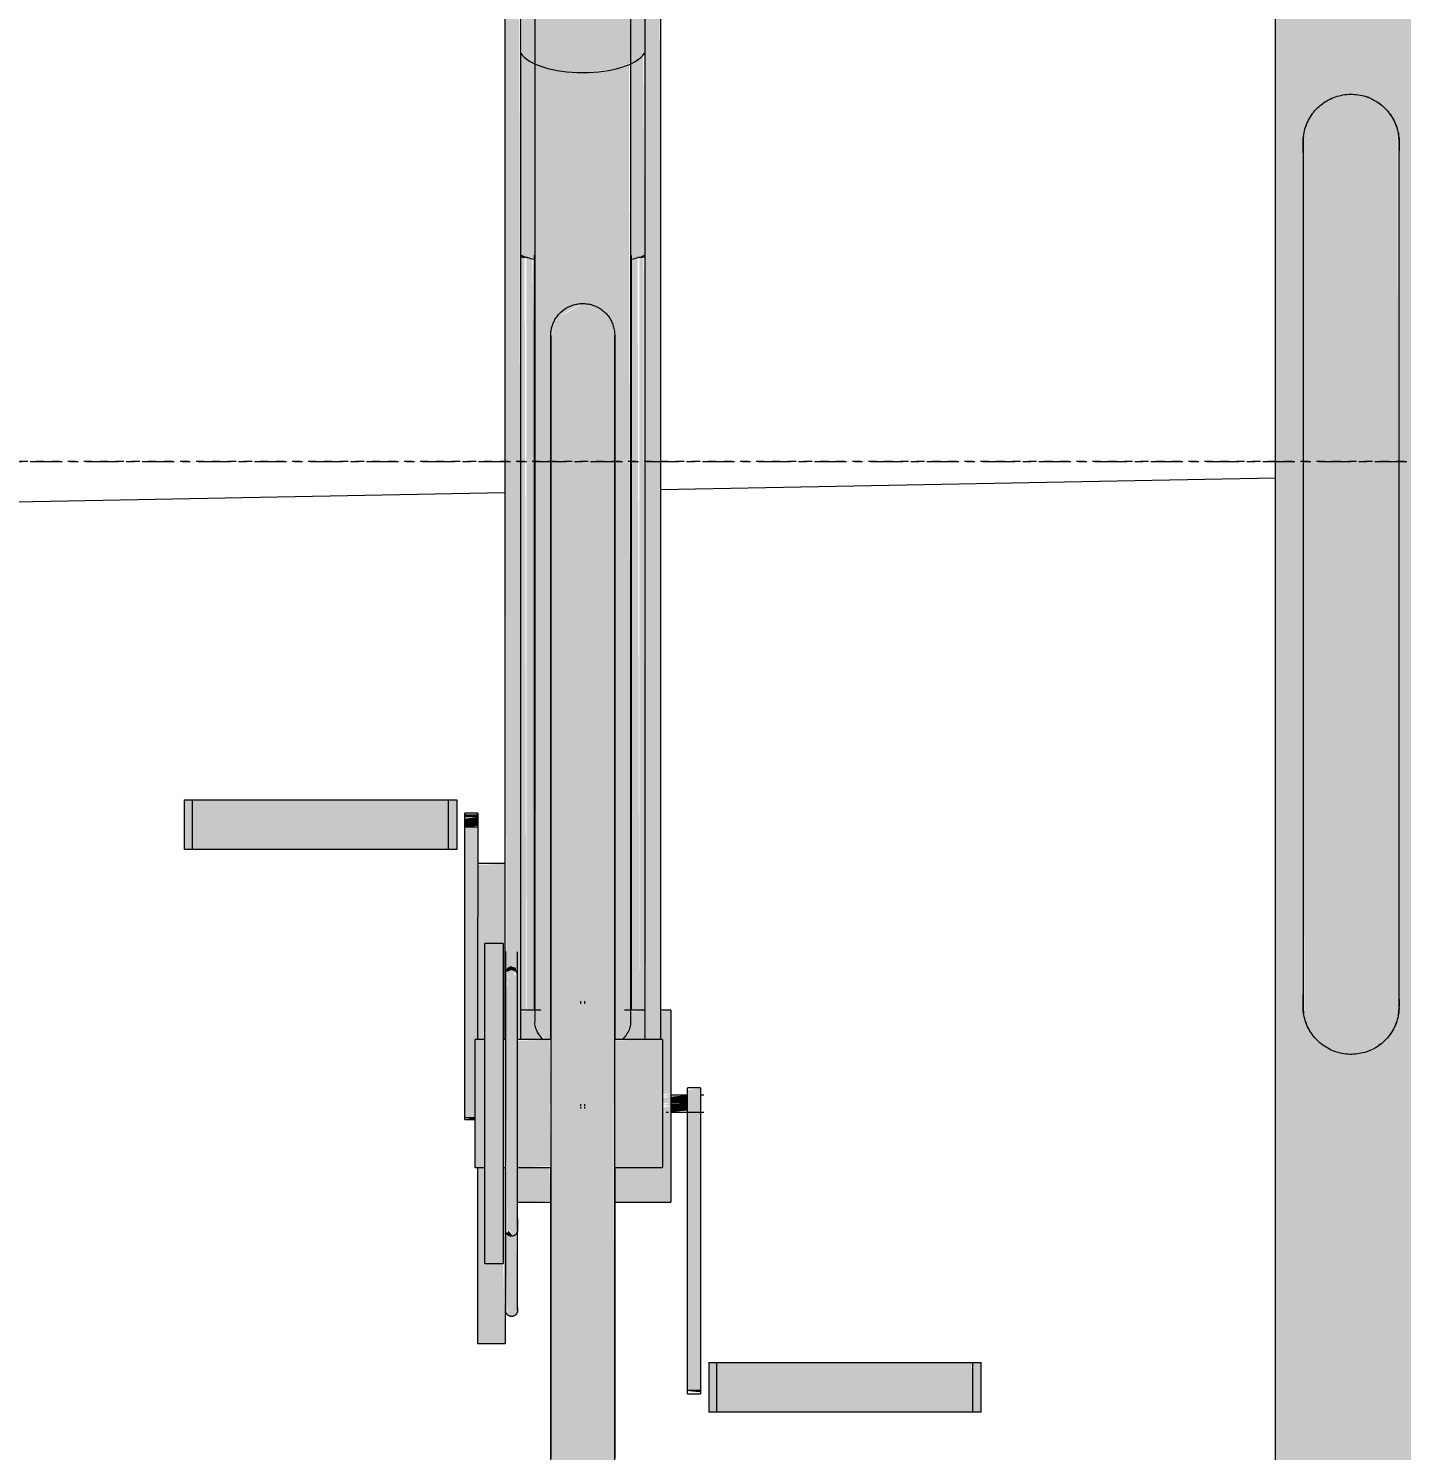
# Model space of a CAD drawing. Header units: inches. Extents: x -1460 to -268, y -77 to 274.
# Drawn here: x -1326.27 to -1304.82, y -15.45 to 6.76 of the extents above; entities that cross this region are included whole.
import ezdxf

# ---------------------------------------------------------------- set-up
doc = ezdxf.new("R2010")
doc.units = ezdxf.units.IN
doc.header["$MEASUREMENT"] = 0
doc.linetypes.add('Aligning Line 1_8_', pattern=[0.25, 0.125, -0.125])
doc.linetypes.add('Grid Line 1_2_', pattern=[0.875, 0.5, -0.125, 0.125, -0.125])
for name, color, linetype, lineweight in [('A-ANNO-DIMS', 211, 'Continuous', 9), ('A-ANNO-DIMS-64', 211, 'Continuous', 9), ('A-FLOR-LEVL-1', 51, 'Grid Line 1_2_', 9), ('C-TOPO', 7, 'Continuous', 9), ('G-ANNO-SYMB', 111, 'Aligning Line 1_8_', 9), ('L-SITE', 91, 'Continuous', 9), ('Q-SPCQ', 91, 'Continuous', 9)]:
    doc.layers.add(name, color=color, linetype=linetype, lineweight=lineweight)
doc.styles.add('Century Gothic', font='ufonts.com_century-gothic.ttf', dxfattribs={"height": 6})
doc.dimstyles.new('OD_-__1___Tolerance', dxfattribs={"dimscale": 12, "dimtxt": 6.26501, "dimasz": 0.666667, "dimexe": 0.5, "dimexo": 0.333333, "dimgap": 0.333333, "dimtad": 1, "dimdec": 0, "dimzin": 1, "dimdsep": 46, "dimlunit": 4, "dimtxsty": 'Century Gothic', "dimblk1": 'OBLIQUE', "dimblk2": 'OBLIQUE', "dimsah": 1, "dimcen": 0.09, "dimdle": 0.5, "dimazin": 0, "dimtfac": 1, "dimtdec": 4, "dimtix": 1, "dimtmove": 0, "dimatfit": 3, "dimfxl": 1, "dimtvp": 1, "dimtfill": 1, "dimfrac": 2, "dimtolj": 1, "dimtzin": 0, "dimarcsym": 2})

# ---------------------------------------------------------------- blocks, each defined once
blk = doc.blocks.new('BIKE_HITCH - In Ground-777502-Elevation - North')
at = {"layer": 'L-SITE'}
for points in [[(-1305.613, -21.643), (-1305.613, -9.264), (-1305.88, -9.21), (-1306.058, -9.118), (-1306.267, -8.874), (-1306.329, -8.725), (-1306.348, -8.603), (-1306.351, -8.44), (-1306.363, -8.057), (-1306.344, 5.153), (-1306.219, 5.428), (-1305.967, 5.644), (-1305.824, 5.702), (-1305.69, 5.727), (-1305.613, 5.736), (-1305.613, 12.336), (-1306.8, 12.336), (-1306.79, -21.592), (-1306.641, -21.616), (-1305.725, -21.643)], [(-1305.613, -21.643), (-1304.555, -21.615), (-1304.425, -21.592), (-1304.425, 12.336), (-1305.613, 12.336), (-1305.613, 5.736), (-1305.328, 5.673), (-1305.155, 5.577), (-1304.956, 5.343), (-1304.878, 5.08), (-1304.863, 4.986), (-1304.888, -8.708), (-1305.032, -8.981), (-1305.238, -9.164), (-1305.503, -9.25), (-1305.613, -9.264), (-1305.613, -16.944)], [(-1305.613, -9.264), (-1305.419, -9.238), (-1305.173, -9.114), (-1305.052, -9.005), (-1304.936, -8.824), (-1304.888, -8.708), (-1304.863, -7.61), (-1304.888, 5.18), (-1304.963, 5.361), (-1305.082, 5.516), (-1305.238, 5.635), (-1305.467, 5.717), (-1305.693, 5.727), (-1305.858, 5.69), (-1305.938, 5.662), (-1306.128, 5.525), (-1306.268, 5.343), (-1306.289, 5.311), (-1306.344, 5.153), (-1306.363, 4.756), (-1306.344, -8.681), (-1306.267, -8.874), (-1306.127, -9.054), (-1306.08, -9.1), (-1305.85, -9.221), (-1305.668, -9.258)]]:
    blk.add_hatch(color=256, dxfattribs=at).paths.add_polyline_path(points, flags=0)
for p, q in [((-1306.8, 12.336), (-1306.8, -21.637)), ((-1306.8, 12.336), (-1305.613, 12.336)), ((-1305.613, 12.336), (-1304.425, 12.336)), ((-1304.425, -21.64), (-1304.425, 12.336))]:
    blk.add_line(p, q, dxfattribs=at)
at = {"layer": 'L-SITE', "flags": 128}
for points in [[(-1306.363, 4.986), (-1306.362, 5.016), (-1306.36, 5.046), (-1306.357, 5.076), (-1306.353, 5.105), (-1306.348, 5.135), (-1306.341, 5.164), (-1306.334, 5.193), (-1306.325, 5.222), (-1306.315, 5.25), (-1306.304, 5.278), (-1306.291, 5.305), (-1306.278, 5.332), (-1306.264, 5.359), (-1306.248, 5.384), (-1306.232, 5.409), (-1306.214, 5.434), (-1306.196, 5.458), (-1306.177, 5.48), (-1306.156, 5.503), (-1306.135, 5.524), (-1306.113, 5.544), (-1306.091, 5.564), (-1306.067, 5.583), (-1306.043, 5.6), (-1306.018, 5.617), (-1305.992, 5.633), (-1305.966, 5.647), (-1305.94, 5.661), (-1305.912, 5.674), (-1305.885, 5.685), (-1305.856, 5.695), (-1305.828, 5.704), (-1305.799, 5.712), (-1305.77, 5.719), (-1305.74, 5.725), (-1305.711, 5.73), (-1305.681, 5.733), (-1305.651, 5.735), (-1305.621, 5.736), (-1305.591, 5.736), (-1305.561, 5.734), (-1305.531, 5.731), (-1305.501, 5.728), (-1305.472, 5.723), (-1305.442, 5.716), (-1305.413, 5.709), (-1305.385, 5.7), (-1305.356, 5.691), (-1305.328, 5.68), (-1305.301, 5.668), (-1305.274, 5.655), (-1305.247, 5.641), (-1305.221, 5.626), (-1305.196, 5.609), (-1305.171, 5.592), (-1305.148, 5.574), (-1305.124, 5.555), (-1305.102, 5.535), (-1305.08, 5.514), (-1305.06, 5.493), (-1305.04, 5.47), (-1305.021, 5.447), (-1305.003, 5.423), (-1304.986, 5.398), (-1304.97, 5.373), (-1304.955, 5.347), (-1304.941, 5.32), (-1304.928, 5.293), (-1304.917, 5.265), (-1304.906, 5.237), (-1304.897, 5.209), (-1304.888, 5.18), (-1304.881, 5.151), (-1304.875, 5.121), (-1304.87, 5.092), (-1304.867, 5.062), (-1304.864, 5.032), (-1304.863, 5.002), (-1304.863, 4.986)], [(-1306.363, 4.821), (-1306.363, 4.875), (-1306.363, 4.918), (-1306.363, 4.951), (-1306.363, 4.973), (-1306.363, 4.984), (-1306.363, 4.986)], [(-1306.363, 4.986), (-1306.363, 4.981), (-1306.363, 4.964), (-1306.363, 4.937), (-1306.363, 4.9), (-1306.363, 4.851), (-1306.363, 4.792), (-1306.363, 4.723), (-1306.363, 4.643), (-1306.363, 4.553), (-1306.363, 4.453), (-1306.363, 4.343), (-1306.363, 4.223), (-1306.363, 4.094), (-1306.363, 3.955), (-1306.363, 3.807), (-1306.363, 3.65), (-1306.363, 3.485), (-1306.363, 3.311), (-1306.363, 3.129), (-1306.363, 2.939), (-1306.363, 2.741), (-1306.363, 2.537), (-1306.363, 2.325), (-1306.363, 2.107), (-1306.363, 1.883), (-1306.363, 1.653), (-1306.363, 1.417), (-1306.363, 1.177), (-1306.363, 0.931), (-1306.363, 0.682), (-1306.363, 0.428), (-1306.363, 0.171), (-1306.363, -0.089), (-1306.363, -0.352), (-1306.363, -0.617), (-1306.363, -0.884), (-1306.363, -1.152), (-1306.363, -1.421), (-1306.363, -1.691), (-1306.363, -1.961), (-1306.363, -2.231), (-1306.363, -2.5), (-1306.363, -2.767), (-1306.363, -3.034), (-1306.363, -3.298), (-1306.363, -3.559), (-1306.363, -3.818), (-1306.363, -4.074), (-1306.363, -4.325), (-1306.363, -4.573), (-1306.363, -4.816), (-1306.363, -5.055), (-1306.363, -5.288), (-1306.363, -5.515), (-1306.363, -5.736), (-1306.363, -5.951), (-1306.363, -6.16), (-1306.363, -6.361), (-1306.363, -6.555), (-1306.363, -6.741), (-1306.363, -6.92), (-1306.363, -7.09), (-1306.363, -7.251), (-1306.363, -7.404), (-1306.363, -7.548), (-1306.363, -7.683), (-1306.363, -7.808), (-1306.363, -7.923), (-1306.363, -8.029), (-1306.363, -8.124), (-1306.363, -8.209), (-1306.363, -8.284), (-1306.363, -8.349), (-1306.363, -8.403), (-1306.363, -8.446), (-1306.363, -8.479), (-1306.363, -8.501), (-1306.363, -8.512), (-1306.363, -8.514)], [(-1304.863, 4.986), (-1304.863, 4.981), (-1304.863, 4.964), (-1304.863, 4.937), (-1304.863, 4.9), (-1304.863, 4.851)], [(-1304.863, -8.514), (-1304.863, -8.509), (-1304.863, -8.492), (-1304.863, -8.466), (-1304.863, -8.428), (-1304.863, -8.379), (-1304.863, -8.321), (-1304.863, -8.251), (-1304.863, -8.171), (-1304.863, -8.081), (-1304.863, -7.981), (-1304.863, -7.871), (-1304.863, -7.751), (-1304.863, -7.622), (-1304.863, -7.483), (-1304.863, -7.335), (-1304.863, -7.178), (-1304.863, -7.013), (-1304.863, -6.839), (-1304.863, -6.657), (-1304.863, -6.467), (-1304.863, -6.269), (-1304.863, -6.065), (-1304.863, -5.853), (-1304.863, -5.635), (-1304.863, -5.411), (-1304.863, -5.181), (-1304.863, -4.946), (-1304.863, -4.705), (-1304.863, -4.46), (-1304.863, -4.21), (-1304.863, -3.956), (-1304.863, -3.699), (-1304.863, -3.439), (-1304.863, -3.176), (-1304.863, -2.911), (-1304.863, -2.644), (-1304.863, -2.376), (-1304.863, -2.107), (-1304.863, -1.837), (-1304.863, -1.567), (-1304.863, -1.297), (-1304.863, -1.028), (-1304.863, -0.761), (-1304.863, -0.495), (-1304.863, -0.23), (-1304.863, 0.031), (-1304.863, 0.29), (-1304.863, 0.545), (-1304.863, 0.797), (-1304.863, 1.045), (-1304.863, 1.288), (-1304.863, 1.526), (-1304.863, 1.76), (-1304.863, 1.987), (-1304.863, 2.208), (-1304.863, 2.423), (-1304.863, 2.632), (-1304.863, 2.833), (-1304.863, 3.027), (-1304.863, 3.213), (-1304.863, 3.392), (-1304.863, 3.562), (-1304.863, 3.723), (-1304.863, 3.876), (-1304.863, 4.02), (-1304.863, 4.154), (-1304.863, 4.28), (-1304.863, 4.395), (-1304.863, 4.5), (-1304.863, 4.596), (-1304.863, 4.681), (-1304.863, 4.756), (-1304.863, 4.821), (-1304.863, 4.875), (-1304.863, 4.918), (-1304.863, 4.951), (-1304.863, 4.973), (-1304.863, 4.984), (-1304.863, 4.986)], [(-1306.363, -8.514), (-1306.363, -8.509), (-1306.363, -8.492), (-1306.363, -8.466), (-1306.363, -8.428), (-1306.363, -8.379), (-1306.363, -8.321)], [(-1304.863, -8.403), (-1304.863, -8.446), (-1304.863, -8.479), (-1304.863, -8.501), (-1304.863, -8.512), (-1304.863, -8.514)], [(-1304.863, -8.544), (-1304.865, -8.574), (-1304.868, -8.604), (-1304.872, -8.634), (-1304.878, -8.663), (-1304.884, -8.692), (-1304.892, -8.721), (-1304.901, -8.75), (-1304.911, -8.778), (-1304.922, -8.806), (-1304.934, -8.834), (-1304.948, -8.86), (-1304.962, -8.887), (-1304.977, -8.912), (-1304.994, -8.938), (-1305.011, -8.962), (-1305.03, -8.986), (-1305.049, -9.009), (-1305.069, -9.031), (-1305.09, -9.052), (-1305.112, -9.073), (-1305.135, -9.092), (-1305.158, -9.111), (-1305.183, -9.128), (-1305.208, -9.145), (-1305.233, -9.161), (-1305.259, -9.176), (-1305.286, -9.189), (-1305.313, -9.202), (-1305.341, -9.213), (-1305.369, -9.223), (-1305.398, -9.233), (-1305.427, -9.241), (-1305.456, -9.247), (-1305.485, -9.253), (-1305.515, -9.258), (-1305.545, -9.261), (-1305.575, -9.263), (-1305.605, -9.264), (-1305.635, -9.264), (-1305.665, -9.262), (-1305.695, -9.26), (-1305.724, -9.256), (-1305.754, -9.251), (-1305.783, -9.244), (-1305.812, -9.237), (-1305.841, -9.228), (-1305.869, -9.219), (-1305.897, -9.208), (-1305.925, -9.196), (-1305.952, -9.183), (-1305.978, -9.169), (-1306.004, -9.154), (-1306.03, -9.138), (-1306.054, -9.12), (-1306.078, -9.102), (-1306.101, -9.083), (-1306.124, -9.063), (-1306.145, -9.042), (-1306.166, -9.021), (-1306.186, -8.998), (-1306.205, -8.975), (-1306.223, -8.951), (-1306.239, -8.926), (-1306.255, -8.901), (-1306.27, -8.875), (-1306.284, -8.848), (-1306.297, -8.821), (-1306.309, -8.793), (-1306.319, -8.765), (-1306.329, -8.737), (-1306.337, -8.708), (-1306.344, -8.679), (-1306.35, -8.649), (-1306.355, -8.62), (-1306.359, -8.59), (-1306.361, -8.56), (-1306.363, -8.53), (-1306.363, -8.514)]]:
    blk.add_lwpolyline(points, dxfattribs=at)
at = {"layer": 'L-SITE'}
for points in [[(-1305.325, 5.679), (-1305.342, 5.685), (-1305.358, 5.692), (-1305.376, 5.697)], [(-1306.313, 5.255), (-1306.317, 5.244), (-1306.321, 5.234), (-1306.324, 5.223)], [(-1304.901, 5.223), (-1304.907, 5.24), (-1304.913, 5.257), (-1304.92, 5.274)], [(-1306.357, 5.078), (-1306.361, 5.048), (-1306.363, 5.017), (-1306.363, 4.986)], [(-1306.363, 4.986), (-1306.363, 4.969), (-1306.362, 4.953), (-1306.361, 4.936)], [(-1306.359, -8.438), (-1306.362, -8.463), (-1306.363, -8.489), (-1306.363, -8.514)], [(-1306.363, -8.514), (-1306.363, -8.551), (-1306.36, -8.589), (-1306.355, -8.625)], [(-1306.324, -8.751), (-1306.321, -8.762), (-1306.317, -8.772), (-1306.313, -8.783)], [(-1304.92, -8.802), (-1304.913, -8.786), (-1304.907, -8.768), (-1304.901, -8.751)], [(-1305.375, -9.225), (-1305.358, -9.22), (-1305.341, -9.213), (-1305.325, -9.206)]]:
    blk.add_open_spline(points, degree=3, dxfattribs=at)
for points, knots in [([(-1305.131, 5.56), (-1305.136, 5.565), (-1305.148, 5.575), (-1305.168, 5.59), (-1305.186, 5.603), (-1305.196, 5.609), (-1305.197, 5.61)], [0.55853713, 0.55853713, 0.55853713, 0.55853713, 0.575, 0.6, 0.625, 0.63059852, 0.63059852, 0.63059852, 0.63059852]), ([(-1306.219, 5.428), (-1306.224, 5.421), (-1306.231, 5.411), (-1306.237, 5.402), (-1306.238, 5.4)], [0.6, 0.6, 0.6, 0.6, 0.625, 0.62948667, 0.62948667, 0.62948667, 0.62948667]), ([(-1304.987, 5.4), (-1304.988, 5.401), (-1304.995, 5.411), (-1305.007, 5.428), (-1305.023, 5.449), (-1305.033, 5.461), (-1305.037, 5.466)], [0.3697654, 0.3697654, 0.3697654, 0.3697654, 0.375, 0.4, 0.425, 0.44223628, 0.44223628, 0.44223628, 0.44223628]), ([(-1304.863, 4.986), (-1304.863, 5.027), (-1304.867, 5.074), (-1304.875, 5.119), (-1304.876, 5.125)], [0, 0, 0, 0, 0.1, 0.1151054, 0.1151054, 0.1151054, 0.1151054]), ([(-1304.877, -8.661), (-1304.876, -8.653), (-1304.867, -8.604), (-1304.863, -8.555), (-1304.863, -8.514)], [0.877854, 0.877854, 0.877854, 0.877854, 0.9, 1, 1, 1, 1]), ([(-1306.238, -8.928), (-1306.237, -8.93), (-1306.231, -8.939), (-1306.224, -8.948), (-1306.219, -8.956)], [0.37034888, 0.37034888, 0.37034888, 0.37034888, 0.375, 0.4, 0.4, 0.4, 0.4]), ([(-1305.197, -9.138), (-1305.195, -9.137), (-1305.185, -9.13), (-1305.168, -9.118), (-1305.147, -9.102), (-1305.135, -9.092), (-1305.13, -9.088)], [0.36925883, 0.36925883, 0.36925883, 0.36925883, 0.375, 0.4, 0.425, 0.44138524, 0.44138524, 0.44138524, 0.44138524]), ([(-1305.037, -8.994), (-1305.033, -8.989), (-1305.022, -8.977), (-1305.007, -8.956), (-1304.995, -8.939), (-1304.988, -8.929), (-1304.987, -8.928)], [0.55761597, 0.55761597, 0.55761597, 0.55761597, 0.575, 0.6, 0.625, 0.63017959, 0.63017959, 0.63017959, 0.63017959])]:
    blk.add_open_spline(points, degree=3, knots=knots, dxfattribs=at)
blk = doc.blocks.new('Bicycle_4878 - Bicycle_4878-V5-Elevation - North')
at = {"layer": 'Q-SPCQ'}
for points in [[(-1317.613, 6.075), (-1317.113, 6.13), (-1316.811, 6.245), (-1316.683, 6.341), (-1316.644, 6.385), (-1316.667, 8.801), (-1316.829, 8.503), (-1316.684, 9.154), (-1316.635, 9.321), (-1316.613, 9.276), (-1316.614, 12.194), (-1316.702, 12.239), (-1316.908, 12.277), (-1317.113, 12.296), (-1317.613, 12.242), (-1318.322, 12.277), (-1318.581, 12.222), (-1318.613, 12.192), (-1318.584, 9.353), (-1318.578, 9.386), (-1318.445, 8.688), (-1318.446, 8.578), (-1318.559, 8.801), (-1318.581, 8.85), (-1318.559, 6.357), (-1318.399, 6.237), (-1318.32, 6.195), (-1318.113, 6.13), (-1317.872, 6.089)], [(-1316.519, -9.033), (-1316.394, -9.033), (-1316.411, 9.188), (-1316.519, 9.21), (-1316.617, 9.185), (-1316.628, 8.991), (-1316.644, 8.692), (-1316.626, -9.033), (-1316.55, -9.033)], [(-1317.039, -9.033), (-1316.983, -9.011), (-1316.886, -8.843), (-1316.863, -8.698), (-1316.892, 6.202), (-1316.977, 6.172), (-1317.261, 6.105), (-1317.613, 6.075), (-1317.872, 6.089), (-1318.32, 6.195), (-1318.363, 6.195), (-1318.34, -8.843), (-1318.316, -8.917), (-1318.187, -9.033), (-1318.113, -9.033), (-1318.113, 1.967), (-1317.941, 2.285), (-1317.831, 2.354), (-1317.613, 2.46), (-1317.255, 2.261), (-1317.113, 1.967), (-1317.113, -9.033), (-1317.039, -9.033)], [(-1318.57, -8.572), (-1318.496, -8.571), (-1318.519, 3.191), (-1318.581, 3.198), (-1318.577, -8.571)], [(-1318.382, -8.572), (-1318.371, -8.571), (-1318.371, 1.629), (-1318.399, 3.168), (-1318.496, 3.19), (-1318.49, -8.571), (-1318.402, -8.571)], [(-1316.855, -8.572), (-1316.73, -8.571), (-1316.755, 3.191), (-1316.829, 3.168), (-1316.854, 3.152), (-1316.851, -8.277)], [(-1316.73, -8.572), (-1316.644, -8.571), (-1316.664, 3.195), (-1316.73, 3.19), (-1316.73, -8.277)], [(-1317.863, -10.033), (-1317.113, -10.033), (-1317.113, 1.967), (-1317.255, 2.261), (-1317.328, 2.322), (-1317.613, 2.46), (-1317.97, 2.261), (-1318.113, 1.943), (-1318.096, -10.033), (-1317.966, -10.033)], [(-1323.834, -6.063), (-1323.708, -6.063), (-1323.708, -5.287), (-1323.834, -5.287)], [(-1319.708, -6.063), (-1319.708, -5.287), (-1323.708, -5.287), (-1323.708, -6.063), (-1322.082, -6.063)], [(-1319.708, -6.063), (-1319.581, -6.063), (-1319.581, -5.287), (-1319.708, -5.287)], [(-1319.455, -5.559), (-1319.25, -5.559), (-1319.25, -5.528), (-1319.455, -5.528)], [(-1319.25, -5.528), (-1319.25, -5.509), (-1319.447, -5.528)], [(-1319.447, -5.717), (-1319.25, -5.692), (-1319.25, -5.559), (-1319.455, -5.582), (-1319.455, -5.717)], [(-1319.447, -10.254), (-1319.295, -10.254), (-1319.295, -9.033), (-1319.25, -9.033), (-1319.25, -5.717), (-1319.455, -5.717), (-1319.455, -10.254)], [(-1318.831, -9.033), (-1318.831, -6.284), (-1319.25, -6.305), (-1319.25, -9.033), (-1319.144, -9.033), (-1319.144, -7.533), (-1318.854, -7.533), (-1318.844, -9.033)], [(-1318.854, -10.033), (-1318.854, -7.533), (-1319.144, -7.533), (-1319.144, -10.033)], [(-1318.63, -8.039), (-1318.658, -7.91), (-1318.739, -7.885), (-1318.795, -7.915), (-1318.818, -7.974), (-1318.79, -7.973), (-1318.724, -7.946), (-1318.658, -7.973), (-1318.631, -8.032)], [(-1315.976, -10.033), (-1315.976, -9.901), (-1316.238, -9.926), (-1316.238, -10.033), (-1316.186, -10.033)], [(-1315.771, -10.168), (-1315.771, -9.796), (-1315.976, -9.822), (-1315.976, -10.168)], [(-1319.144, -12.533), (-1318.854, -12.533), (-1318.854, -10.033), (-1319.144, -10.033), (-1319.144, -12.448)], [(-1317.613, -22.526), (-1317.255, -22.327), (-1317.113, -22.033), (-1317.13, -10.033), (-1318.113, -10.033), (-1318.113, -22.033), (-1317.929, -22.362), (-1317.898, -22.388)], [(-1316.238, -10.165), (-1315.976, -10.141), (-1315.976, -10.033), (-1316.238, -10.041), (-1316.238, -10.161)], [(-1315.771, -14.518), (-1315.771, -10.168), (-1315.976, -10.168), (-1315.976, -14.518)], [(-1319.295, -10.276), (-1319.295, -10.254), (-1319.447, -10.276)], [(-1319.25, -13.783), (-1318.825, -13.783), (-1318.854, -12.533), (-1319.144, -12.533), (-1319.144, -11.033), (-1319.25, -11.033), (-1319.25, -13.655)], [(-1318.724, -13.349), (-1318.658, -13.321), (-1318.63, -13.255), (-1318.652, -12.071), (-1318.708, -12.103), (-1318.771, -12.092), (-1318.812, -12.043), (-1318.818, -12.043), (-1318.79, -13.321), (-1318.748, -13.346)], [(-1315.644, -14.853), (-1315.518, -14.853), (-1315.518, -14.078), (-1315.644, -14.078)], [(-1311.518, -14.853), (-1311.539, -14.078), (-1315.518, -14.078), (-1315.518, -14.853), (-1311.539, -14.853)], [(-1311.518, -14.853), (-1311.391, -14.853), (-1311.391, -14.078), (-1311.518, -14.078)], [(-1315.771, -14.539), (-1315.771, -14.518), (-1315.976, -14.539)]]:
    blk.add_hatch(color=256, dxfattribs=at).paths.add_polyline_path(points, flags=0)
h = blk.add_hatch(color=256, dxfattribs=at)
h.paths.add_polyline_path([(-1318.818, -8.156), (-1318.79, -8), (-1318.761, -8.036), (-1318.816, -8.152)], flags=0)
h.paths.add_polyline_path([(-1318.7, -7.949), (-1318.771, -7.958), (-1318.815, -8.016), (-1318.771, -7.895), (-1318.698, -7.887), (-1318.642, -7.931), (-1318.63, -8.032), (-1318.658, -7.973), (-1318.678, -7.958)], flags=0)
h.paths.add_polyline_path([(-1318.63, -9.033), (-1318.581, -9.033), (-1318.605, 9.058), (-1318.644, 9.204), (-1318.795, 9.197), (-1318.831, 9.167), (-1318.805, -8.154), (-1318.79, -8.143), (-1318.706, -7.958), (-1318.692, -7.973), (-1318.647, -8.021), (-1318.633, -8.039), (-1318.63, -8.948)], flags=0)
h = blk.add_hatch(color=256, dxfattribs=at)
h.paths.add_polyline_path([(-1318.363, 3.161), (-1318.363, 6.217), (-1318.546, 6.345), (-1318.581, 6.377), (-1318.579, 3.222), (-1318.399, 3.168)], flags=0)
h.paths.add_polyline_path([(-1316.863, 3.161), (-1316.644, 3.225), (-1316.667, 6.357), (-1316.829, 6.235), (-1316.863, 6.195), (-1316.863, 4.105)], flags=0)
h = blk.add_hatch(color=256, dxfattribs=at)
h.paths.add_polyline_path([(-1318.708, -12.103), (-1318.652, -12.071), (-1318.63, -11.643), (-1318.633, -8.015), (-1318.674, -8.032), (-1318.7, -7.949), (-1318.753, -8.019), (-1318.818, -8.277), (-1318.79, -12.029), (-1318.749, -12.005)], flags=0)
h.paths.add_polyline_path([(-1318.818, -8.156), (-1318.761, -8.015), (-1318.807, -8.019), (-1318.817, -8.152)], flags=0)
h = blk.add_hatch(color=256, dxfattribs=at)
h.paths.add_polyline_path([(-1316.238, -10.071), (-1316.238, -10.023), (-1316.369, -10.056)], flags=0)
h.paths.add_polyline_path([(-1316.369, -10.032), (-1316.238, -10.023), (-1316.238, -9.926), (-1316.369, -9.945), (-1316.369, -10.023)], flags=0)
h.paths.add_polyline_path([(-1316.238, -9.926), (-1316.238, -9.877), (-1316.369, -9.918)], flags=0)
h.paths.add_polyline_path([(-1316.369, -9.891), (-1316.238, -9.877), (-1316.238, -8.571), (-1316.394, -8.597), (-1316.369, -9.781)], flags=0)
h.paths.add_polyline_path([(-1318.263, -9.033), (-1318.224, -9.033), (-1318.34, -8.843), (-1318.363, -8.698), (-1318.363, -8.572), (-1318.581, -8.598), (-1318.581, -9.033), (-1318.316, -9.033)], flags=0)
h.paths.add_polyline_path([(-1316.963, -9.033), (-1316.644, -9.033), (-1316.644, -8.572), (-1316.863, -8.599), (-1316.888, -8.85), (-1316.909, -8.918), (-1317.001, -9.033)], flags=0)
h = blk.add_hatch(color=256, dxfattribs=at)
h.paths.add_polyline_path([(-1318.63, -10.033), (-1318.113, -10.033), (-1318.129, -9.033), (-1318.63, -9.053), (-1318.63, -9.96)], flags=0)
h.paths.add_polyline_path([(-1319.295, -10.033), (-1319.144, -10.033), (-1319.144, -9.033), (-1319.295, -9.033), (-1319.295, -9.774)], flags=0)
h.paths.add_polyline_path([(-1318.854, -10.033), (-1318.818, -10.033), (-1318.818, -9.033), (-1318.854, -9.058), (-1318.854, -9.96)], flags=0)
h.paths.add_polyline_path([(-1317.113, -10.033), (-1316.369, -10.033), (-1316.369, -9.033), (-1317.113, -9.045), (-1317.113, -9.863)], flags=0)
h = blk.add_hatch(color=256, dxfattribs=at)
h.paths.add_polyline_path([(-1318.818, -11.033), (-1318.818, -10.033), (-1318.854, -10.033), (-1318.854, -11.033)], flags=0)
h.paths.add_polyline_path([(-1318.63, -11.033), (-1318.113, -11.008), (-1318.129, -10.033), (-1318.63, -10.033), (-1318.63, -11.019)], flags=0)
h.paths.add_polyline_path([(-1317.113, -11.033), (-1316.369, -11.033), (-1316.369, -10.033), (-1317.113, -10.033), (-1317.113, -11.011)], flags=0)
h.paths.add_polyline_path([(-1319.295, -11.033), (-1319.144, -11.03), (-1319.144, -10.033), (-1319.295, -10.033), (-1319.295, -10.999)], flags=0)
h = blk.add_hatch(color=256, dxfattribs=at)
h.paths.add_polyline_path([(-1318.63, -11.571), (-1318.113, -11.555), (-1318.136, -11.033), (-1318.63, -11.033), (-1318.63, -11.569)], flags=0)
h.paths.add_polyline_path([(-1316.238, -10.169), (-1316.238, -10.071), (-1316.369, -10.096), (-1316.369, -10.157)], flags=0)
h.paths.add_polyline_path([(-1316.238, -11.571), (-1316.238, -10.169), (-1316.369, -10.163), (-1316.369, -11.033), (-1317.113, -11.033), (-1317.113, -11.571), (-1316.811, -11.571)], flags=0)
h = blk.add_hatch(color=256, dxfattribs=at)
h.paths.add_polyline_path([(-1318.713, -12.103), (-1318.713, -12.091), (-1318.771, -12.018), (-1318.799, -12.065), (-1318.748, -12.1), (-1318.724, -12.103)], flags=0)
h.paths.add_polyline_path([(-1318.652, -12.071), (-1318.63, -11.991), (-1318.649, -12.043)], flags=0)
for p, q in [((-1318.831, 9.167), (-1318.831, -9.033)), ((-1318.581, -9.033), (-1318.581, 9.167)), ((-1318.363, 9.167), (-1318.363, -8.768)), ((-1316.863, -8.768), (-1316.863, 9.167)), ((-1316.644, 9.167), (-1316.644, -9.033)), ((-1316.394, -9.033), (-1316.394, 9.167)), ((-1323.834, -5.287), (-1323.708, -5.287)), ((-1323.834, -6.063), (-1323.834, -5.287)), ((-1323.708, -5.287), (-1319.708, -5.287)), ((-1323.708, -6.063), (-1323.708, -5.287)), ((-1319.708, -5.287), (-1319.581, -5.287)), ((-1319.708, -6.063), (-1319.708, -5.287)), ((-1319.581, -5.287), (-1319.581, -6.063)), ((-1319.25, -5.498), (-1319.455, -5.498)), ((-1319.455, -5.509), (-1319.455, -5.498)), ((-1319.455, -5.498), (-1319.455, -5.512)), ((-1319.455, -5.528), (-1319.455, -5.509)), ((-1319.455, -5.559), (-1319.455, -5.528)), ((-1319.25, -5.528), (-1319.455, -5.528)), ((-1319.25, -5.512), (-1319.25, -5.498)), ((-1319.25, -5.498), (-1319.25, -5.509)), ((-1319.25, -5.509), (-1319.25, -5.528)), ((-1319.25, -5.528), (-1319.25, -5.559)), ((-1319.455, -5.717), (-1319.455, -5.559)), ((-1319.455, -10.254), (-1319.455, -5.717)), ((-1319.25, -5.717), (-1319.455, -5.717)), ((-1319.25, -5.559), (-1319.25, -5.717)), ((-1319.25, -5.717), (-1319.25, -7.12)), ((-1323.708, -6.063), (-1323.834, -6.063)), ((-1319.708, -6.063), (-1323.708, -6.063)), ((-1319.581, -6.063), (-1319.708, -6.063)), ((-1318.825, -6.283), (-1319.25, -6.283)), ((-1319.25, -9.029), (-1319.25, -7.12)), ((-1318.854, -7.533), (-1319.144, -7.533)), ((-1319.144, -10.033), (-1319.144, -7.533)), ((-1318.854, -7.533), (-1318.854, -10.033)), ((-1318.818, -7.658), (-1318.818, -8.039)), ((-1318.63, -8.039), (-1318.63, -7.662)), ((-1317.645, -8.434), (-1317.645, -8.476)), ((-1317.58, -8.477), (-1317.58, -8.434)), ((-1318.265, -8.571), (-1318.587, -8.571)), ((-1316.639, -8.571), (-1316.96, -8.571)), ((-1316.238, -8.571), (-1316.4, -8.571)), ((-1316.238, -8.571), (-1316.238, -10.071)), ((-1319.144, -9.033), (-1319.295, -9.033)), ((-1319.295, -10.033), (-1319.295, -9.033)), ((-1318.818, -9.033), (-1318.854, -9.033)), ((-1318.129, -9.033), (-1318.63, -9.033)), ((-1316.369, -9.033), (-1317.113, -9.033)), ((-1316.369, -9.033), (-1316.369, -10.033)), ((-1319.455, -9.901), (-1319.462, -9.901)), ((-1315.976, -9.901), (-1316.238, -9.901)), ((-1315.771, -9.785), (-1315.976, -9.785)), ((-1315.976, -10.168), (-1315.976, -9.792)), ((-1315.771, -9.792), (-1315.771, -10.168)), ((-1315.719, -9.901), (-1315.771, -9.901)), ((-1319.462, -10.033), (-1319.462, -10.033)), ((-1319.462, -10.033), (-1319.462, -10.033)), ((-1319.462, -10.165), (-1319.455, -10.165)), ((-1319.295, -11.033), (-1319.295, -10.033)), ((-1319.144, -12.533), (-1319.144, -10.033)), ((-1318.854, -10.033), (-1318.854, -12.533)), ((-1317.645, -10.04), (-1317.645, -10.067)), ((-1317.645, -10.086), (-1317.645, -10.112)), ((-1317.58, -10.067), (-1317.58, -10.04)), ((-1317.58, -10.112), (-1317.58, -10.086)), ((-1316.369, -10.033), (-1316.369, -11.033)), ((-1316.312, -10.165), (-1316.273, -10.165)), ((-1316.238, -10.071), (-1316.238, -11.571)), ((-1316.238, -10.165), (-1315.976, -10.165)), ((-1315.976, -14.518), (-1315.976, -10.168)), ((-1315.976, -10.168), (-1315.771, -10.168)), ((-1315.771, -10.165), (-1315.719, -10.165)), ((-1315.771, -10.168), (-1315.771, -14.518)), ((-1315.719, -10.033), (-1315.719, -10.033)), ((-1315.719, -10.033), (-1315.719, -10.033)), ((-1319.455, -10.284), (-1319.455, -10.254)), ((-1319.295, -10.254), (-1319.455, -10.254)), ((-1319.455, -10.276), (-1319.455, -10.284)), ((-1319.455, -10.284), (-1319.295, -10.284)), ((-1319.295, -11.033), (-1319.144, -11.033)), ((-1319.25, -13.783), (-1319.25, -11.034)), ((-1318.854, -11.033), (-1318.818, -11.033)), ((-1318.825, -11.035), (-1318.825, -13.783)), ((-1318.63, -11.033), (-1318.129, -11.033)), ((-1317.113, -11.033), (-1316.369, -11.033)), ((-1318.63, -11.571), (-1318.129, -11.571)), ((-1317.113, -11.571), (-1316.238, -11.571)), ((-1318.818, -11.983), (-1318.818, -11.878)), ((-1318.818, -12.011), (-1318.818, -13.255)), ((-1318.63, -13.255), (-1318.63, -12.011)), ((-1319.144, -12.533), (-1318.854, -12.533)), ((-1319.25, -13.783), (-1318.825, -13.783)), ((-1315.644, -14.078), (-1315.518, -14.078)), ((-1315.644, -14.078), (-1315.644, -14.853)), ((-1315.518, -14.078), (-1311.518, -14.078)), ((-1315.518, -14.853), (-1315.518, -14.078)), ((-1311.518, -14.078), (-1311.391, -14.078)), ((-1311.518, -14.853), (-1311.518, -14.078)), ((-1311.391, -14.853), (-1311.391, -14.078)), ((-1315.976, -14.569), (-1315.976, -14.518)), ((-1315.771, -14.518), (-1315.976, -14.518)), ((-1315.976, -14.557), (-1315.976, -14.569)), ((-1315.976, -14.569), (-1315.771, -14.569)), ((-1315.771, -14.518), (-1315.771, -14.569)), ((-1315.771, -14.569), (-1315.771, -14.557)), ((-1315.518, -14.853), (-1315.644, -14.853)), ((-1311.518, -14.853), (-1315.518, -14.853)), ((-1311.391, -14.853), (-1311.518, -14.853))]:
    blk.add_line(p, q, dxfattribs=at)
at = {"layer": 'Q-SPCQ', "flags": 128}
for points in [[(-1318.371, 3.22), (-1318.371, 1.437), (-1318.371, -0.236), (-1318.371, -1.736), (-1318.371, -1.798), (-1318.371, -1.86), (-1318.371, -1.922), (-1318.371, -1.983), (-1318.371, -2.045), (-1318.371, -2.107), (-1318.371, -3.506), (-1318.371, -3.568), (-1318.371, -3.63), (-1318.371, -3.691), (-1318.371, -3.753), (-1318.371, -3.814), (-1318.371, -3.876), (-1318.371, -3.937), (-1318.371, -5.088), (-1318.371, -6.11), (-1318.371, -6.171), (-1318.371, -6.232), (-1318.371, -6.292), (-1318.371, -6.353), (-1318.371, -7.251), (-1318.371, -8.068), (-1318.371, -8.127), (-1318.371, -8.574)], [(-1316.855, 3.22), (-1316.855, 1.437), (-1316.855, -0.236), (-1316.855, -1.736), (-1316.855, -1.798), (-1316.855, -1.86), (-1316.855, -1.922), (-1316.855, -1.983), (-1316.855, -2.045), (-1316.855, -2.107), (-1316.855, -3.506), (-1316.855, -3.568), (-1316.855, -3.63), (-1316.855, -3.691), (-1316.855, -3.753), (-1316.855, -3.814), (-1316.855, -3.876), (-1316.855, -3.937), (-1316.855, -5.088), (-1316.855, -6.11), (-1316.855, -6.171), (-1316.855, -6.232), (-1316.855, -6.292), (-1316.855, -6.353), (-1316.855, -7.251), (-1316.855, -8.068), (-1316.855, -8.127), (-1316.855, -8.574)], [(-1318.113, 1.967), (-1318.112, 1.987), (-1318.111, 2.007), (-1318.109, 2.027), (-1318.106, 2.046), (-1318.103, 2.066), (-1318.098, 2.086), (-1318.093, 2.105), (-1318.087, 2.124), (-1318.081, 2.143), (-1318.073, 2.161), (-1318.065, 2.18), (-1318.056, 2.198), (-1318.047, 2.215), (-1318.036, 2.232), (-1318.025, 2.249), (-1318.014, 2.265), (-1318.002, 2.281), (-1317.989, 2.296), (-1317.975, 2.311), (-1317.961, 2.325), (-1317.947, 2.339), (-1317.931, 2.352), (-1317.916, 2.365), (-1317.9, 2.376), (-1317.883, 2.388), (-1317.866, 2.398), (-1317.848, 2.408), (-1317.831, 2.417), (-1317.812, 2.425), (-1317.794, 2.433), (-1317.775, 2.44), (-1317.756, 2.446), (-1317.737, 2.451), (-1317.717, 2.456), (-1317.698, 2.459), (-1317.678, 2.463), (-1317.658, 2.465), (-1317.638, 2.466), (-1317.618, 2.467), (-1317.598, 2.467), (-1317.578, 2.466), (-1317.558, 2.464), (-1317.538, 2.461), (-1317.519, 2.458), (-1317.499, 2.454), (-1317.48, 2.449), (-1317.461, 2.443), (-1317.442, 2.437), (-1317.423, 2.429), (-1317.405, 2.421), (-1317.387, 2.413), (-1317.369, 2.403), (-1317.352, 2.393), (-1317.335, 2.382), (-1317.319, 2.371), (-1317.303, 2.359), (-1317.287, 2.346), (-1317.272, 2.333), (-1317.258, 2.319), (-1317.244, 2.305), (-1317.231, 2.289), (-1317.218, 2.274), (-1317.206, 2.258), (-1317.195, 2.241), (-1317.184, 2.225), (-1317.174, 2.207), (-1317.165, 2.189), (-1317.157, 2.171), (-1317.149, 2.153), (-1317.142, 2.134), (-1317.135, 2.115), (-1317.13, 2.096), (-1317.125, 2.077), (-1317.121, 2.057), (-1317.118, 2.037), (-1317.115, 2.017), (-1317.114, 1.998), (-1317.113, 1.978), (-1317.113, 1.967)], [(-1318.113, -9.033), (-1318.113, -8.597), (-1318.113, -8.121), (-1318.113, -7.649), (-1318.113, -7.181), (-1318.113, -6.717), (-1318.113, -6.258), (-1318.113, -5.806), (-1318.113, -5.36), (-1318.113, -4.922), (-1318.113, -4.492), (-1318.113, -4.071), (-1318.113, -3.659), (-1318.113, -3.258), (-1318.113, -2.867), (-1318.113, -2.488), (-1318.113, -2.121), (-1318.113, -1.766), (-1318.113, -1.425), (-1318.113, -1.098), (-1318.113, -0.784), (-1318.113, -0.486), (-1318.113, -0.203), (-1318.113, 0.064), (-1318.113, 0.316), (-1318.113, 0.55), (-1318.113, 0.768), (-1318.113, 0.968), (-1318.113, 1.151), (-1318.113, 1.316), (-1318.113, 1.463), (-1318.113, 1.591), (-1318.113, 1.701), (-1318.113, 1.792), (-1318.113, 1.864), (-1318.113, 1.917), (-1318.113, 1.951), (-1318.113, 1.966), (-1318.113, 1.967)], [(-1318.113, 1.967), (-1318.113, 1.957), (-1318.113, 1.928), (-1318.113, 1.88), (-1318.113, 1.813), (-1318.113, 1.728), (-1318.113, 1.623), (-1318.113, 1.499), (-1318.113, 1.358), (-1318.113, 1.198), (-1318.113, 1.02), (-1318.113, 0.824), (-1318.113, 0.611), (-1318.113, 0.381), (-1318.113, 0.134), (-1318.113, -0.129), (-1318.113, -0.408), (-1318.113, -0.702), (-1318.113, -1.012), (-1318.113, -1.335), (-1318.113, -1.673), (-1318.113, -2.024), (-1318.113, -2.387), (-1318.113, -2.763), (-1318.113, -3.151), (-1318.113, -3.55), (-1318.113, -3.959), (-1318.113, -4.377), (-1318.113, -4.805), (-1318.113, -5.241), (-1318.113, -5.685), (-1318.113, -6.136), (-1318.113, -6.593), (-1318.113, -7.055), (-1318.113, -7.522), (-1318.113, -7.994), (-1318.113, -8.468), (-1318.113, -8.945), (-1318.113, -9.424), (-1318.113, -9.904), (-1318.113, -10.033)], [(-1317.113, -10.033), (-1317.113, -9.553), (-1317.113, -9.074), (-1317.113, -8.597), (-1317.113, -8.121), (-1317.113, -7.649), (-1317.113, -7.181), (-1317.113, -6.717), (-1317.113, -6.258), (-1317.113, -5.806), (-1317.113, -5.36), (-1317.113, -4.922), (-1317.113, -4.492), (-1317.113, -4.071), (-1317.113, -3.659), (-1317.113, -3.258), (-1317.113, -2.867), (-1317.113, -2.488), (-1317.113, -2.121), (-1317.113, -1.766), (-1317.113, -1.425), (-1317.113, -1.098), (-1317.113, -0.784), (-1317.113, -0.486), (-1317.113, -0.203), (-1317.113, 0.064), (-1317.113, 0.316), (-1317.113, 0.55), (-1317.113, 0.768), (-1317.113, 0.968), (-1317.113, 1.151), (-1317.113, 1.316), (-1317.113, 1.463), (-1317.113, 1.591), (-1317.113, 1.701), (-1317.113, 1.792), (-1317.113, 1.864), (-1317.113, 1.917), (-1317.113, 1.951), (-1317.113, 1.966), (-1317.113, 1.967)], [(-1317.113, 1.967), (-1317.113, 1.957), (-1317.113, 1.928), (-1317.113, 1.88), (-1317.113, 1.813), (-1317.113, 1.728), (-1317.113, 1.623), (-1317.113, 1.499), (-1317.113, 1.358), (-1317.113, 1.198), (-1317.113, 1.02), (-1317.113, 0.824), (-1317.113, 0.611), (-1317.113, 0.381), (-1317.113, 0.134), (-1317.113, -0.129), (-1317.113, -0.408), (-1317.113, -0.702), (-1317.113, -1.012), (-1317.113, -1.335), (-1317.113, -1.673), (-1317.113, -2.024), (-1317.113, -2.387), (-1317.113, -2.763), (-1317.113, -3.151), (-1317.113, -3.55), (-1317.113, -3.959), (-1317.113, -4.377), (-1317.113, -4.805), (-1317.113, -5.241), (-1317.113, -5.685), (-1317.113, -6.136), (-1317.113, -6.593), (-1317.113, -7.055), (-1317.113, -7.522), (-1317.113, -7.994), (-1317.113, -8.468), (-1317.113, -8.945), (-1317.113, -9.033)], [(-1318.818, -8.039), (-1318.818, -8.047), (-1318.818, -8.058), (-1318.818, -8.072), (-1318.818, -8.089), (-1318.818, -8.109), (-1318.818, -8.132), (-1318.818, -8.159), (-1318.818, -8.188), (-1318.818, -8.22), (-1318.818, -8.256), (-1318.818, -8.294), (-1318.818, -8.335), (-1318.818, -8.378), (-1318.818, -8.424), (-1318.818, -8.473), (-1318.818, -8.524), (-1318.818, -8.578), (-1318.818, -8.634), (-1318.818, -8.692), (-1318.818, -8.753), (-1318.818, -8.815), (-1318.818, -8.88), (-1318.818, -8.946), (-1318.818, -9.014), (-1318.818, -9.084), (-1318.818, -9.155), (-1318.818, -9.227), (-1318.818, -9.301), (-1318.818, -9.376), (-1318.818, -9.452), (-1318.818, -9.529), (-1318.818, -9.607), (-1318.818, -9.686), (-1318.818, -9.765), (-1318.818, -9.844), (-1318.818, -9.924), (-1318.818, -10.004), (-1318.818, -10.084), (-1318.818, -10.164), (-1318.818, -10.243), (-1318.818, -10.323), (-1318.818, -10.402), (-1318.818, -10.48), (-1318.818, -10.558), (-1318.818, -10.634), (-1318.818, -10.71), (-1318.818, -10.785), (-1318.818, -10.858), (-1318.818, -10.931), (-1318.818, -11.001), (-1318.818, -11.071), (-1318.818, -11.138), (-1318.818, -11.204), (-1318.818, -11.268), (-1318.818, -11.33), (-1318.818, -11.39), (-1318.818, -11.447), (-1318.818, -11.503), (-1318.818, -11.556), (-1318.818, -11.606), (-1318.818, -11.655), (-1318.818, -11.7), (-1318.818, -11.743), (-1318.818, -11.783), (-1318.818, -11.82), (-1318.818, -11.855), (-1318.818, -11.886), (-1318.818, -11.915), (-1318.818, -11.941), (-1318.818, -11.963), (-1318.818, -11.983), (-1318.818, -11.999), (-1318.818, -12.011)], [(-1318.63, -12.011), (-1318.63, -11.997), (-1318.63, -11.981), (-1318.63, -11.961), (-1318.63, -11.938), (-1318.63, -11.912), (-1318.63, -11.883), (-1318.63, -11.852), (-1318.63, -11.817), (-1318.63, -11.779), (-1318.63, -11.739), (-1318.63, -11.696), (-1318.63, -11.65), (-1318.63, -11.602), (-1318.63, -11.551), (-1318.63, -11.497), (-1318.63, -11.442), (-1318.63, -11.384), (-1318.63, -11.324), (-1318.63, -11.262), (-1318.63, -11.198), (-1318.63, -11.132), (-1318.63, -11.064), (-1318.63, -10.994), (-1318.63, -10.924), (-1318.63, -10.851), (-1318.63, -10.778), (-1318.63, -10.703), (-1318.63, -10.627), (-1318.63, -10.55), (-1318.63, -10.472), (-1318.63, -10.394), (-1318.63, -10.315), (-1318.63, -10.236), (-1318.63, -10.156), (-1318.63, -10.076), (-1318.63, -9.996), (-1318.63, -9.916), (-1318.63, -9.836), (-1318.63, -9.757), (-1318.63, -9.678), (-1318.63, -9.599), (-1318.63, -9.522), (-1318.63, -9.445), (-1318.63, -9.369), (-1318.63, -9.294), (-1318.63, -9.22), (-1318.63, -9.148), (-1318.63, -9.077), (-1318.63, -9.007), (-1318.63, -8.939), (-1318.63, -8.873), (-1318.63, -8.809), (-1318.63, -8.747), (-1318.63, -8.687), (-1318.63, -8.629), (-1318.63, -8.573), (-1318.63, -8.519), (-1318.63, -8.468), (-1318.63, -8.42), (-1318.63, -8.374), (-1318.63, -8.33), (-1318.63, -8.29), (-1318.63, -8.252), (-1318.63, -8.217), (-1318.63, -8.185), (-1318.63, -8.156), (-1318.63, -8.13), (-1318.63, -8.107), (-1318.63, -8.087), (-1318.63, -8.07), (-1318.63, -8.056), (-1318.63, -8.046), (-1318.63, -8.039)], [(-1318.113, -10.033), (-1318.113, -10.513), (-1318.113, -10.992), (-1318.113, -11.47), (-1318.113, -11.945), (-1318.113, -12.417), (-1318.113, -12.886), (-1318.113, -13.349), (-1318.113, -13.808), (-1318.113, -14.261), (-1318.113, -14.706), (-1318.113, -15.145), (-1318.113, -15.575)], [(-1317.113, -15.689), (-1317.113, -15.261), (-1317.113, -14.825), (-1317.113, -14.382), (-1317.113, -13.931), (-1317.113, -13.474), (-1317.113, -13.011), (-1317.113, -12.544), (-1317.113, -12.073), (-1317.113, -11.598), (-1317.113, -11.121), (-1317.113, -10.643), (-1317.113, -10.163), (-1317.113, -10.033)], [(-1318.113, -15.689), (-1318.113, -15.261), (-1318.113, -14.825), (-1318.113, -14.382), (-1318.113, -13.931), (-1318.113, -13.474), (-1318.113, -13.011), (-1318.113, -12.544), (-1318.113, -12.073), (-1318.113, -11.598), (-1318.113, -11.121), (-1318.113, -11.033)], [(-1317.113, -11.033), (-1317.113, -11.47), (-1317.113, -11.945), (-1317.113, -12.417), (-1317.113, -12.886), (-1317.113, -13.349), (-1317.113, -13.808), (-1317.113, -14.261), (-1317.113, -14.706), (-1317.113, -15.145), (-1317.113, -15.575)], [(-1318.63, -11.827), (-1318.63, -11.927), (-1318.63, -11.991)], [(-1318.818, -13.264), (-1318.818, -13.262), (-1318.818, -13.254), (-1318.818, -13.241), (-1318.818, -13.223), (-1318.818, -13.2)], [(-1318.818, -13.255), (-1318.818, -13.262), (-1318.818, -13.264)], [(-1318.63, -13.264), (-1318.63, -13.268), (-1318.63, -13.272), (-1318.631, -13.276), (-1318.631, -13.279), (-1318.632, -13.283), (-1318.633, -13.287), (-1318.634, -13.29), (-1318.635, -13.294), (-1318.636, -13.297), (-1318.637, -13.301), (-1318.639, -13.304), (-1318.641, -13.308), (-1318.642, -13.311), (-1318.644, -13.314), (-1318.646, -13.317), (-1318.649, -13.32), (-1318.651, -13.323), (-1318.653, -13.326), (-1318.656, -13.329), (-1318.658, -13.332), (-1318.661, -13.334), (-1318.664, -13.337), (-1318.667, -13.339), (-1318.67, -13.341), (-1318.673, -13.343), (-1318.676, -13.345), (-1318.68, -13.347), (-1318.683, -13.349), (-1318.686, -13.35), (-1318.69, -13.352), (-1318.693, -13.353), (-1318.697, -13.354), (-1318.701, -13.355), (-1318.704, -13.356), (-1318.708, -13.357), (-1318.712, -13.357), (-1318.715, -13.358), (-1318.719, -13.358), (-1318.723, -13.358), (-1318.727, -13.358), (-1318.73, -13.358), (-1318.734, -13.358), (-1318.738, -13.357), (-1318.741, -13.356), (-1318.745, -13.356), (-1318.749, -13.355), (-1318.752, -13.354), (-1318.756, -13.352), (-1318.759, -13.351), (-1318.763, -13.35), (-1318.766, -13.348), (-1318.77, -13.346), (-1318.773, -13.344), (-1318.776, -13.342), (-1318.779, -13.34), (-1318.782, -13.338), (-1318.785, -13.336), (-1318.788, -13.333), (-1318.79, -13.33), (-1318.793, -13.328), (-1318.795, -13.325), (-1318.798, -13.322), (-1318.8, -13.319), (-1318.802, -13.316), (-1318.804, -13.313), (-1318.806, -13.309), (-1318.808, -13.306), (-1318.809, -13.303), (-1318.811, -13.299), (-1318.812, -13.296), (-1318.813, -13.292), (-1318.814, -13.289), (-1318.815, -13.285), (-1318.816, -13.281), (-1318.817, -13.278), (-1318.817, -13.274), (-1318.817, -13.27), (-1318.818, -13.266), (-1318.818, -13.264)], [(-1318.63, -13.211), (-1318.63, -13.232), (-1318.63, -13.248), (-1318.63, -13.258), (-1318.63, -13.264), (-1318.63, -13.264)], [(-1318.63, -13.264), (-1318.63, -13.262), (-1318.63, -13.255)]]:
    blk.add_lwpolyline(points, dxfattribs=at)
at = {"layer": 'Q-SPCQ'}
for centre, ratio, start_param, end_param in [((-1317.613, 6.482), 0.406737, 3.403392, 6.021386), ((-1317.613, 3.263), 0.156434, 3.403392, 3.620026), ((-1317.613, 3.263), 0.156434, 3.665191, 3.856329), ((-1317.613, 3.263), 0.156434, 5.568449, 5.759587), ((-1317.613, 3.263), 0.156434, 5.804752, 6.021386)]:
    blk.add_ellipse(centre, major_axis=(1, 0), ratio=ratio, start_param=start_param, end_param=end_param, dxfattribs=at)
for points in [[(-1318.58, 3.198), (-1318.575, 3.197), (-1318.562, 3.195), (-1318.541, 3.192), (-1318.519, 3.191), (-1318.504, 3.19), (-1318.496, 3.19)], [(-1318.496, 3.19), (-1318.488, 3.19), (-1318.481, 3.19), (-1318.473, 3.191)], [(-1316.753, 3.191), (-1316.745, 3.19), (-1316.737, 3.19), (-1316.73, 3.19)], [(-1316.73, 3.19), (-1316.722, 3.19), (-1316.706, 3.191), (-1316.684, 3.192), (-1316.663, 3.195), (-1316.651, 3.197), (-1316.645, 3.198)], [(-1318.636, -11.979), (-1318.632, -11.989), (-1318.63, -12), (-1318.63, -12.011)]]:
    blk.add_open_spline(points, degree=3, dxfattribs=at)
for points, knots in [([(-1318.232, -9.034), (-1318.254, -9.009), (-1318.329, -8.913), (-1318.361, -8.825), (-1318.363, -8.768)], [0.8100779, 0.8100779, 0.8100779, 0.8100779, 0.8611111, 1, 1, 1, 1]), ([(-1316.863, -8.768), (-1316.864, -8.791), (-1316.872, -8.839), (-1316.906, -8.917), (-1316.951, -8.983), (-1316.984, -9.022), (-1316.994, -9.034)], [0, 0, 0, 0, 0.0555556, 0.1111111, 0.1666667, 0.1898349, 0.1898349, 0.1898349, 0.1898349]), ([(-1318.63, -12.011), (-1318.63, -12.022), (-1318.634, -12.043), (-1318.651, -12.072), (-1318.676, -12.093), (-1318.707, -12.105), (-1318.74, -12.105), (-1318.777, -12.091), (-1318.809, -12.06), (-1318.818, -12.027), (-1318.818, -12.011)], [0, 0, 0, 0, 0.111111, 0.222222, 0.333333, 0.444444, 0.555556, 0.666667, 0.833333, 1, 1, 1, 1])]:
    blk.add_open_spline(points, degree=3, knots=knots, dxfattribs=at)
blk = doc.blocks.new('DIMBLOCK1-Elevation - North')
at = {"layer": 'A-ANNO-DIMS-64'}
for p, q in [((-1302.4, -30), (-1302.4, 274.066)), ((-1286.613, 268.066), (-1308.4, 268.066)), ((-1302.4, 268.066), (-1286.613, 268.066)), ((-1280.613, -24), (-1308.4, -24)), ((-1302.4, -24), (-1280.613, -24))]:
    blk.add_line(p, q, dxfattribs=at)
at = {"layer": 'A-ANNO-DIMS-64', "lineweight": 50}
for p, q in [((-1302.4, 268.066), (-1306.4, 272.066)), ((-1302.4, 268.066), (-1298.4, 264.066)), ((-1302.4, -24), (-1306.4, -20)), ((-1302.4, -24), (-1298.4, -28))]:
    blk.add_line(p, q, dxfattribs=at)
at = {"layer": 'A-ANNO-DIMS-64', "color": 0, "insert": (-1314.091, 109.205), "char_height": 6, "width": 30.78805, "attachment_point": 1, "rotation": 90, "line_spacing_factor": 0.984502, "style": 'Century Gothic', "bg_fill": 3, "box_fill_scale": 1.25, "bg_fill_color": 256, "bg_fill_true_color": 13158600, "bg_fill_transparency": 0}
blk.add_mtext('24\' - 4"', dxfattribs=at)
blk = doc.blocks.new('_Oblique')
at = {"color": 0, "linetype": 'ByBlock', "lineweight": -2}
blk.add_line((-0.5, -0.5), (0.5, 0.5), dxfattribs=at)

msp = doc.modelspace()

# ---------------------------------------------------------------- linework, layer by layer
at = {"layer": 'A-FLOR-LEVL-1'}
msp.add_line((-1407.616, 0), (-941.302, 0), dxfattribs=at)
at = {"layer": 'C-TOPO'}
for p, q in [((-1306.8, -0.263), (-1316.399, -0.444)), ((-1318.827, -0.49), (-1343.169, -0.949))]:
    msp.add_line(p, q, dxfattribs=at)
at = {"layer": 'G-ANNO-SYMB'}
msp.add_line((-1005.777, 0), (-1343.169, 0), dxfattribs=at)

# ---------------------------------------------------------------- block references
at = {"layer": 'L-SITE'}
msp.add_blockref('BIKE_HITCH - In Ground-777502-Elevation - North', (0, 0), dxfattribs=at)
at = {"layer": 'Q-SPCQ'}
msp.add_blockref('Bicycle_4878 - Bicycle_4878-V5-Elevation - North', (0, 0), dxfattribs=at)

# ---------------------------------------------------------------- next in the draw order: dimensions: what is measured, and where the dimension line sits
at = {"layer": 'A-ANNO-DIMS'}
dim = msp.add_linear_dim(base=(-1302.4, 268.066), p1=(-1276.613, -24), p2=(-1282.613, 268.066), angle=90, dimstyle='OD_-__1___Tolerance', override={"dimpost": '<>', "dimfxl": 292.128029}, dxfattribs=at)
dim.commit()
dim.dimension.update_dxf_attribs({"geometry": 'DIMBLOCK1-Elevation - North', "text_midpoint": (-1309.476, 122.033)})

doc.saveas('drawing.dxf')
